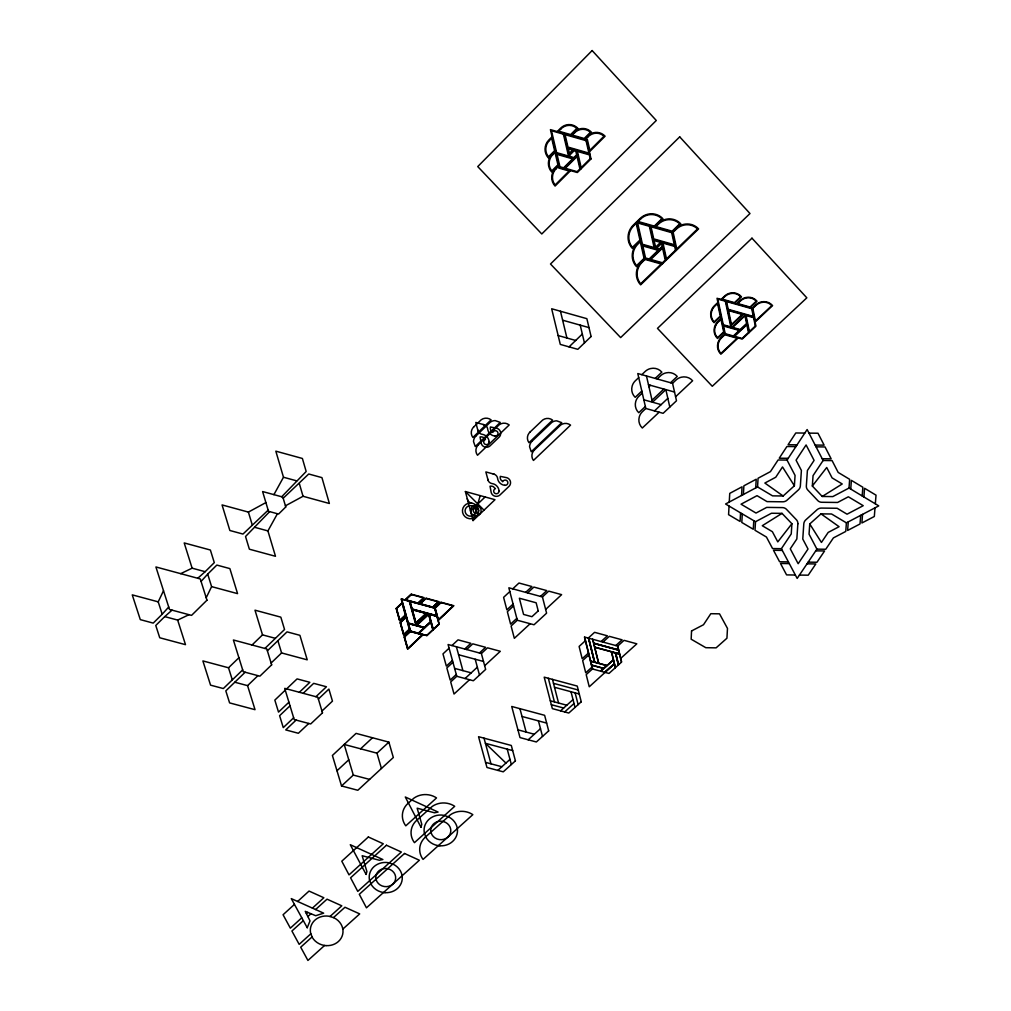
<?xml version="1.0" encoding="UTF-8"?>
<svg xmlns="http://www.w3.org/2000/svg" width="1011" height="1011" viewBox="0 0 1011 1011"><rect width="100%" height="100%" fill="white"/><g stroke="black" fill="none" stroke-linecap="round" stroke-linejoin="round"><path stroke-width="1.5" d="M729.045 506.043L728.577 514.662L740.077 521.461L740.57 512.868M729.26 502.025L729.74 493.381L742.036 486.809L741.543 495.478M742.289 513.879L741.809 522.472L753.283 529.259L753.776 520.69M743.388 494.493L743.881 485.811L756.215 479.227L755.71 487.921M755.508 521.714L755.002 530.282L766.452 537.056L772.568 548.569L781.389 548.682L791.247 533.922L791.904 523.736L782.021 513.373L771.481 513.247L755.508 521.714L725.582 503.996L757.555 486.936L758.073 478.241L770.445 471.619L778.091 459.967L787.038 460.081L807.132 429.536L823.118 460.498L813.046 475.65L812.338 486.013L822.221 496.464L832.811 496.591L849.013 488.048L849.657 479.328L838.17 472.428L832.078 460.599L823.118 460.498M757.555 486.936L772.543 495.858L783.133 495.984L794.381 485.798L795.063 475.435L787.038 460.081M846.409 522.851L831.56 513.992L821.008 513.866L809.748 523.963L809.053 534.149L816.913 549.137L825.747 549.264L833.405 537.903L845.765 531.432L846.409 522.851L878.749 505.879L849.013 488.048M848.267 521.878L847.622 530.459L860.02 523.963L860.69 515.357M850.731 489.084L851.388 480.364L862.851 487.251L862.181 495.946M862.547 514.384L861.89 522.99L874.325 516.482L875.008 507.851M863.899 496.982L864.569 488.288L876.019 495.163L875.324 503.832M473.047 520.577L494.998 499.687L465.389 491.536L473.047 520.577L480.2 495.617M158.209 601.848L132.251 594.86L140.302 619.629L153.23 623.105L162.19 614.233L158.209 601.848L163.504 590.74M206.193 597.766L211.602 586.62L207.697 574.109L216.834 565.073L229.876 568.599L237.572 593.634L211.602 586.62M273.905 494.644L283.484 477.243L275.826 451.159L302.39 458.463L306.169 471.505L281.69 496.767M269.659 511.617L245.534 536.512L249.376 549.2L275.498 556.29L267.915 530.914L277.418 513.74M816.913 549.137L797.173 578.431L781.389 548.682M812.338 486.013L826.72 467.499L832.091 477.9L842.226 483.978L822.221 496.464M791.904 523.736L777.788 541.883L772.379 531.698L762.281 525.72L782.021 513.373M162.19 614.233L168.711 607.017M201.075 581.413L207.697 574.109M552.094 136.725L548.809 140.036A12.701 12.22 -76.9 0 0 548.417 157.956L555.431 150.917M557.225 131.569L560.524 128.245A12.751 12.246 -76 0 1 577.9 128.372L570.823 135.474M558.767 165.033L551.753 172.047A12.65 12.195 -75.8 0 1 552.158 154.203M568.991 154.797L574.122 149.666M584.421 139.379L591.511 132.277A12.751 12.233 -74.4 0 0 574.134 132.163M563.822 168.673L577.483 155.037M570.583 170.606L555.077 186.075A12.587 12.17 -74.6 0 1 555.494 168.319M589.4 151.84L605.109 136.194A12.739 12.233 -72.7 0 0 587.732 136.068M205.157 571.695L214.294 562.647L210.376 550.022L184.204 542.932L192.115 568.169L205.157 571.695L197.752 578.267M268.155 510.163L242.981 534.061L229.863 530.497L222.054 504.919L248.39 512.097L265.893 502.581M164.73 616.609L155.77 625.468L159.738 637.764L185.506 644.664L177.658 620.084L164.73 616.609L172.047 610.139M283.194 498.221L308.721 473.995L321.94 477.622L329.371 503.491L303.035 496.275L285.431 505.816M640.772 240.277L632.38 248.441A16.58 16.012 -60.5 0 1 633.215 225.188L640.039 218.528A16.618 16.024 -60.7 0 1 662.925 218.717L654.471 226.944M657.896 223.621A16.618 15.999 -58.8 0 1 680.769 223.823L672.302 232.037L636.627 221.864L644.892 258.576L636.513 266.702A16.492 15.949 -58.1 0 1 637.372 243.588M649.327 259.84L663.001 246.608M242.678 669.889L223.33 688.554L210.566 685.155L202.882 660.916L228.511 667.778L238.899 657.731M252.042 645.005L262.519 634.87L275.396 638.333M569.054 346.874L582.323 334.047M264.895 648.455L284.546 629.499L280.831 617.152L254.987 610.176L262.519 634.87M245.167 672.227L225.819 690.879L229.598 702.898L255.037 709.684L247.569 685.635L234.792 682.223M267.384 650.806L287.036 631.862L299.913 635.325L307.23 659.829L281.589 652.942L277.886 640.696M247.569 685.635L257.957 675.651M271.112 663.014L281.589 652.942M470.507 510.921L485.128 496.97M285.254 690.172L274.84 700.105L278.518 712.098L288.919 702.215M286.618 688.87L297.082 678.899L309.846 682.311L299.37 692.282M290.018 705.817L279.617 715.687L283.27 727.617L293.658 717.785M303.186 693.306L313.675 683.348L326.439 686.76L315.925 696.705M638.712 377.596L635.388 380.743A11.639 11.311 -37.7 0 0 632.696 384.572L632.166 386.038A11.639 11.311 -37.7 0 0 635.199 397.323L641.808 391.067M641.795 374.677L645.119 371.517A11.677 11.336 -39.4 0 1 649.1 369.002L650.604 368.547A11.677 11.336 -39.4 0 1 661.839 372.124L655.179 378.417M717.911 302.428L714.499 305.663A11.968 11.475 -47.5 0 0 711.719 309.593L711.15 311.097A11.968 11.475 -47.5 0 0 714.082 322.686L720.881 316.253M721.083 299.42L724.495 296.172A12.006 11.487 -48.3 0 1 728.577 293.594L730.106 293.114A12.006 11.487 -48.3 0 1 741.467 296.779L734.618 303.249M402.239 602.644L396.148 608.42L399.636 620.83L405.727 615.067M405.082 599.953L411.186 594.152L424.127 597.665L417.998 603.453M402.151 602.96L396.35 608.47L399.724 620.501M411.237 594.342L405.411 599.864L417.947 603.264M296.109 720.085L285.721 729.904L298.371 733.278L308.785 723.459M318.377 699.031L328.891 689.085L332.455 701.128L321.966 711.036M642.276 393.077L638.965 396.211A11.601 11.273 -35.3 0 0 636.273 400.015L635.742 401.481A11.601 11.273 -35.3 0 0 638.762 412.703L645.372 406.485M648.948 386.771L650.49 385.317M657.188 378.986L660.512 375.839A11.69 11.311 -38.9 0 1 664.505 373.324L666.009 372.869A11.69 11.311 -38.9 0 1 677.231 376.433L670.558 382.727M721.323 318.326L717.924 321.536A11.917 11.424 -45.7 0 0 715.143 325.454L714.575 326.945A11.917 11.424 -45.7 0 0 717.494 338.47L724.28 332.076M728.185 311.83L729.765 310.339M736.64 303.831L740.065 300.596A12.018 11.475 -47.5 0 1 744.147 298.018L745.688 297.537A12.018 11.475 -47.5 0 1 757.024 301.19L750.162 307.66M406.245 616.937L400.166 622.688L403.629 635.034L409.708 629.31M412.374 611.137L413.79 609.797M419.944 603.984L426.061 598.183L438.989 601.697L432.847 607.485M406.157 617.253L400.356 622.738L403.718 634.706L409.506 629.259M426.111 598.373L420.273 603.896L432.796 607.295L438.648 601.785M652.032 400.204L663.848 389.058M731.13 325.618L743.275 314.156M415.824 623.534L426.693 613.285M675.588 396.742L692.611 380.755A11.69 11.285 -38.5 0 0 681.401 377.191L679.885 377.646A11.69 11.285 -38.5 0 0 675.891 380.149L672.555 383.295L676.498 400.773L663.128 413.322L645.827 408.482L642.528 411.603A11.563 11.222 -33.1 0 0 639.837 415.382L639.306 416.835A11.563 11.222 -33.1 0 0 642.314 428.007L659.134 412.21M755.091 322.041L772.581 305.6A12.018 11.45 -46.7 0 0 761.245 301.96L759.716 302.428A12.018 11.45 -46.7 0 0 755.621 305.006L752.197 308.241L717.014 298.27L724.723 334.135L721.323 337.333A11.879 11.386 -43.9 0 0 718.556 341.225L717.987 342.704A11.879 11.386 -43.9 0 0 720.894 354.179L738.182 337.927M410.226 631.155L401.19 598.891L434.793 608.003L439.216 624.141L426.933 635.679L410.226 631.155L404.147 636.879L407.61 649.163L423.078 634.63M434.793 608.003L440.922 602.227L453.838 605.728L438.193 620.425M440.973 602.404L434.983 608.053L438.294 620.109L453.497 605.804M417.012 625.228L428.449 614.461M418.478 633.05L424.039 627.818L408.469 623.597L410.504 630.889M424.607 627.288L430.459 621.765M654.483 410.908L667.829 398.347M733.468 336.6L747.192 323.697M418.579 633.417L430.85 621.879M426.832 635.3L432.683 629.815M438.837 624.04L433.251 629.272L429.119 614.296L436.727 616.356M449.086 648.203L442.982 653.89L446.344 666.11L452.435 660.448M451.917 645.561L458.034 639.849L470.861 643.325L464.731 649.024M509.822 591.549L503.592 597.362L506.865 609.835L513.082 604.06M512.729 588.844L518.972 583.018L531.912 586.544L525.657 592.37M452.941 662.281L446.849 667.942L450.198 680.112L456.277 674.476M466.652 649.542L472.782 643.843L485.596 647.305L479.454 652.992M513.575 605.93L507.358 611.706L510.606 624.128L516.823 618.366M527.59 592.901L533.859 587.075L546.787 590.601L540.506 596.414M336.992 770.748L348.77 759.804M360.598 748.81L372.49 737.765M456.782 676.296L448.075 644.512L481.375 653.51L485.646 669.408L473.338 680.757L456.782 676.296L450.704 681.932L454.027 694.039L469.521 679.733M481.375 653.51L487.517 647.824L500.319 651.286L484.661 665.743M517.303 620.236L508.836 587.783L542.439 596.945L546.597 613.171L534.023 624.773L517.303 620.236L511.098 625.986L514.334 638.333L530.156 623.724M542.439 596.945L548.72 591.132L561.636 594.645L545.637 609.431M341.541 785.964L357.818 790.273L393.33 757.517L388.894 742.137L356.062 733.379L332.404 755.457L341.541 785.964L353.307 775.083L369.596 779.405M353.307 775.083L344.208 744.45L376.977 753.17L388.894 742.137M465.06 678.533L477.344 667.172M294.416 904.403L283.067 914.753L290.359 928.161L301.695 917.862M297.626 901.471L309.037 891.07L323.849 897.743L312.424 908.118M585.369 640.734L579.101 646.446L582.184 658.73L588.453 653.043M588.288 638.067L594.582 632.33L607.396 635.818L601.09 641.543M588.907 654.875L582.652 660.562L585.723 672.783L591.978 667.134M603.011 642.073L609.317 636.336L622.119 639.824L615.8 645.536M306.384 913.603L307.723 912.377M303.249 920.743L291.914 931.017L299.168 944.35L310.794 933.835M307.862 916.56L310.958 913.742M315.584 909.546L327.021 899.171L341.806 905.818L330.028 916.459M592.433 668.966L584.446 637.031L617.721 646.067L621.639 662.028L608.988 673.44L592.433 668.966L586.19 674.615L589.249 686.785L614.22 664.088L615.118 667.69M617.721 646.067L624.04 640.342L636.829 643.817L620.729 658.351M600.673 671.013L603.529 668.435L591.675 665.225L592.585 668.827M603.82 668.17L606.688 665.579L590.677 661.245L591.587 664.859M600.711 671.203L613.348 659.791M601.052 671.127L613.247 660.107L614.132 663.721L604.805 672.138M528.172 739.787L540.481 728.678M560.574 710.834L573.01 699.599M604.856 672.328L614.322 663.772M312.045 936.97L300.709 947.193L307.925 960.45L324.607 945.449M333.491 917.596L344.966 907.246L359.701 913.893L342.817 929.084M497.816 770.382L509.986 759.4M564.681 711.946L574.021 703.517M180.691 573.654L192.115 568.169M177.658 620.084L188.994 614.701M804.794 433.074L795.796 432.973L788.074 444.739L797.06 444.84M808.977 433.125L817.987 433.226L824.129 445.156L815.144 445.055M795.897 446.609L786.924 446.508L779.241 458.21L788.201 458.324M816.067 446.837L825.052 446.95L831.156 458.83L822.196 458.716M782.312 550.414L773.491 550.287L779.595 561.762L788.39 561.876M815.763 550.843L824.597 550.957L816.964 562.255L808.155 562.141M789.3 563.595L780.505 563.481L786.583 574.893L795.354 575.019M807.018 563.822L815.814 563.948L808.231 575.183L799.448 575.069M489.071 441.58L489.097 441.858A2.692 2.654 -1.1 0 1 486.796 444.587A2.692 2.654 -1.1 0 1 483.801 442.616A2.692 2.654 -1.1 0 1 485.47 439.469L483.397 437.447A5.472 5.396 0.9 0 0 480.048 436.954L481.198 443.273A5.371 5.308 -1.1 0 0 483.915 446.66L484.421 446.887A5.371 5.308 -1.1 0 0 486.051 447.254L487.732 447.102A5.371 5.308 -1.1 0 0 490.158 445.75L499.068 437.194A5.384 5.32 -5.1 0 0 500.496 434.818L500.698 433.176A5.384 5.32 -5.1 0 0 500.369 431.533L500.142 431.027A5.384 5.32 -5.1 0 0 496.78 428.26L490.386 426.971A5.485 5.434 -5.9 0 0 490.803 430.294L492.812 432.405A2.692 2.667 -5.1 0 1 496.047 430.825A2.692 2.667 -5.1 0 1 497.968 433.833A2.692 2.667 -5.1 0 1 495.137 436.044L494.809 436.006M504.729 485.28L505.007 485.318A2.667 2.616 -4.2 0 0 507.825 483.144A2.667 2.616 -4.2 0 0 505.917 480.187A2.667 2.616 -4.2 0 0 502.707 481.741L500.736 479.656A5.447 5.333 -4.6 0 1 500.319 476.383L506.65 477.66A5.346 5.232 -4.2 0 1 509.986 480.389L510.214 480.895A5.346 5.232 -4.2 0 1 510.454 483.587L510.328 484.117A5.346 5.232 -4.2 0 1 508.912 486.443L500.066 494.872A5.333 5.219 -1.8 0 1 497.652 496.186L497.109 496.287A5.333 5.219 -1.8 0 1 494.366 495.971L493.861 495.744A5.333 5.219 -1.8 0 1 491.182 492.42L490.044 486.203A5.434 5.308 -0.6 0 1 493.355 486.695L495.428 488.679A2.667 2.603 -1.8 0 0 493.76 491.776A2.667 2.603 -1.8 0 0 496.73 493.709A2.667 2.603 -1.8 0 0 499.017 491.03L498.979 490.714M495.137 436.044L494.278 435.931A8.189 8.088 -5.9 0 1 491.144 434.654L489.286 432.91A8.189 8.088 -5.9 0 1 487.668 429.056A5.396 5.333 -0.1 0 0 486.556 426.452L483.144 424.481M505.007 485.318L504.173 485.204A8.126 7.962 -4.6 0 1 501.052 483.94L499.763 482.866A8.126 7.962 -4.6 0 1 497.614 478.43A5.358 5.245 -1.3 0 0 494.771 474.462L493.141 473.932M517.935 729.841L534.326 734.239M512.678 750.604L485.419 743.312L505.917 763.065M485.558 762.382L501.86 766.73M458.577 654.736L483.511 661.472M553.485 683.335L578.267 690.02M554.508 687.278L579.265 693.963M454.609 668.385L471.202 672.858M550.313 700.787L566.779 705.223M551.336 704.705L563.67 708.029M522.017 716.483L546.648 723.092M593.912 643.16L618.467 649.833L617.582 646.193M593.773 643.299L618.707 650.06M594 643.527L618.555 650.199L619.44 653.826L594.91 647.166M426.162 598.563L438.319 601.861L432.746 607.105L420.614 603.82M594.759 647.293L619.68 654.054M409.455 601.305L401.443 599.131L408.115 622.991L416.102 625.152M436.512 615.611L412.134 609.001L410.087 601.659M411.856 609.267L437.005 616.091M413.891 610.164L426.023 613.45L416.001 622.89L412.766 611.238M590.449 661.004L607.017 665.503M591.435 664.985L603.87 668.359M407.976 623.13L424.708 627.654M426.882 635.489L418.908 633.341L430.762 622.195L432.872 629.866M254.797 527.338L267.915 530.914M283.484 477.243L296.716 480.857M484.332 424.81L475.802 422.434L478.001 430.939L479.606 433.163A5.396 5.346 -0.4 0 0 482.209 434.313A8.164 8.05 0.9 0 1 486.076 436.019L487.782 437.889A8.164 8.05 0.9 0 1 489.008 441.011L489.097 441.858M494.328 474.26L485.849 471.922L488.212 480.718A5.358 5.257 -1.5 0 0 492.193 483.612A8.101 7.924 -0.6 0 1 496.654 485.836L497.715 487.125A8.101 7.924 -0.6 0 1 498.928 490.209L499.017 491.03M558.148 335.538L575.689 340.467M672.555 383.295L637.777 373.539L645.827 408.482M648.481 384.749L674.527 392.041M643.817 399.787L661.143 404.627M722.802 325.201L740.33 330.155M724.723 334.135L742.213 339.077L755.95 326.174L752.197 308.241M562.621 320.196L588.996 327.602M641.808 244.864L659.576 249.919M644.892 258.576L662.635 263.618M727.743 309.758L754.08 317.214M653.093 239.481L675.323 245.812M567.348 147.72L589.944 154.203M555.987 153.268L574.058 158.449M821.008 513.866L839.079 526.693L828.186 532.418L821.425 542.439L809.748 523.963M783.133 495.984L764.859 483.043L775.766 477.23L782.501 466.968L794.381 485.798M465.389 491.536L484.004 510.151M740.001 296.084L740.671 296.779L734.479 302.63L722.17 299.142L724.849 296.589A11.475 10.982 -48.3 0 1 728.754 294.125L730.207 293.67A11.475 10.982 -48.3 0 1 740.039 296.084M228.511 667.778L232.315 679.897M487.997 480.212L487.719 479.113M477.963 430.863L477.697 429.751M248.39 512.097L252.244 524.886M299.269 483.346L303.035 496.275M376.977 753.17L381.438 768.486M400.546 622.789L403.806 634.39L409.316 629.196L406.068 617.569M401.683 599.371L408.254 622.864M409.607 601.179L416.342 625.392L428.626 613.816L433.062 629.916M409.316 601.444L415.85 624.912M433.163 629.6L428.866 614.056L436.866 616.217L439.027 624.09M484.016 738.156L490.992 763.823M456.403 646.762L462.912 670.622M475.208 659.235L479.492 675.095M507.231 749.138L511.351 764.518M519.945 708.673L526.124 732.04M538.446 720.894L542.515 736.438M552.474 679.379L558.552 703.011M548.328 678.267L554.432 701.899M575.133 692.851L578.128 704.629M571.013 691.739L575.019 707.435M592.775 639.281L598.739 663.254M592.623 639.42L598.499 663.026M588.844 638.396L594.733 662.003M588.604 638.156L594.594 662.129M588.465 638.295L594.354 661.902M584.687 637.259L590.588 660.878M618.568 664.581L615.762 653.169L619.541 654.193L621.436 661.978M615.535 652.929L618.467 664.897M618.277 664.834L615.383 653.068L611.617 652.044L615.408 667.424M611.377 651.804L615.307 667.74M560.473 311.249L566.918 338.003M580.213 325.138L584.446 342.931M564.024 133.515L569.547 157.16M576.384 150.31L580.756 169.14M646.471 375.978L652.487 402.214L665.857 389.614L669.8 407.054M650.01 225.68L655.141 248.655L661.99 242.021L666.047 260.32M672.302 232.037L676.334 250.399M725.822 300.76L731.572 327.678L745.297 314.737L749.075 332.632M467.272 498.676L467.764 500.281A5.333 5.219 3.4 0 0 471.745 503.149M641.505 261.874A16.416 15.885 -55.6 0 0 640.633 284.849L698.601 228.903A16.631 15.961 -57.1 0 0 675.727 228.713M691.549 630.965L691.158 639.205L705.817 647.697L716.104 647.849L726.934 638.219L727.478 628.4L719.516 613.829L710.809 613.702L703.504 624.735L691.549 630.965M797.856 523.812L796.845 538.964L790.273 548.796L798.159 563.708L808.029 549.024L802.772 539.04L803.796 523.888A6.041 5.674 -28.7 0 1 806.058 519.629L816.837 509.936A6.066 5.687 -29.8 0 1 821.412 508.078L837.146 508.268L847.054 514.195L863.23 505.69L848.355 496.793L837.576 502.467L821.817 502.277A6.091 5.712 -31 0 1 817.507 500.306L808.042 490.297A6.091 5.737 -31.6 0 1 806.348 485.937L807.397 470.507L814.095 460.397L806.096 444.954L796.061 460.182L801.394 470.431L800.371 485.861A6.091 5.737 -31.1 0 1 798.096 490.183L787.316 499.927A6.066 5.725 -30 0 1 782.754 501.797L767.02 501.608L757.037 495.668L741.05 504.186L756.013 513.057L766.679 507.396L782.388 507.598A6.041 5.7 -28.6 0 1 786.697 509.569L796.162 519.502A6.028 5.674 -28.2 0 1 797.856 523.812M307.23 927.732L291.282 898.615L323.646 913.16L315.71 915.713L305.246 911.341L310.023 920.869L307.23 927.732M366.108 874.427L350.286 844.716L382.878 859.54L379.352 860.247L362.153 855.723L366.892 871.545L366.108 874.427M420.98 827.238L405.297 796.997L438.079 812.06L434.515 812.793L417.164 808.193L421.789 824.306L420.98 827.238M376.446 874.199L376.13 875.096A9.946 9.061 7.5 0 0 375.94 878.862L376.168 879.797A9.946 9.061 7.5 0 0 392.799 884.132A9.946 9.061 7.5 0 0 388.262 868.866L387.251 868.651A9.946 9.061 7.5 0 0 383.118 868.778L382.133 869.056A9.946 9.061 7.5 0 0 376.446 874.199M431.432 826.998L431.103 827.921A10.034 9.238 4.8 0 0 430.876 831.75L431.09 832.698A10.034 9.238 4.8 0 0 447.848 837.108A10.034 9.238 4.8 0 0 443.425 821.577L442.401 821.349A10.034 9.238 4.8 0 0 438.218 821.488L437.22 821.766A10.034 9.238 4.8 0 0 431.432 826.998M712.212 309.808L711.681 311.236A11.399 10.931 -47.5 0 0 713.488 321.182L714.12 321.89L720.274 316.077L717.57 303.502L714.891 306.042A11.437 10.957 -47.5 0 0 712.212 309.808M715.649 325.656L715.106 327.084A11.361 10.881 -45.7 0 0 716.9 336.979L717.545 337.687L723.674 331.899L720.982 319.388L718.303 321.915A11.386 10.919 -45.7 0 0 715.636 325.656M719.048 341.427L718.518 342.843A11.311 10.843 -43.9 0 0 720.3 352.687L720.931 353.395L737.095 338.205L724.849 334.755L721.715 337.712A11.348 10.881 -43.8 0 0 719.048 341.427M475.574 512.779L473.489 515.332A5.409 5.27 3.7 0 1 471.947 516.002L471.404 516.128A5.409 5.27 3.7 0 1 465.224 512.046A5.409 5.27 3.7 0 1 469.053 505.829L469.61 505.715A5.409 5.27 3.7 0 1 472.921 506.208L475.296 508.495A5.409 5.27 3.7 0 1 475.574 512.779M477.28 515.206L476.788 515.875A8.063 7.861 3.7 0 1 474.184 517.923L471.796 518.681A8.063 7.861 3.7 0 1 462.621 512.552A8.063 7.861 3.7 0 1 468.384 503.314L469.218 503.149A8.063 7.861 3.7 0 1 476.194 505.361L477.255 506.637A8.063 7.861 3.7 0 1 478.468 509.696L478.557 510.517A8.063 7.861 3.7 0 1 477.28 515.206M549.352 140.567L548.316 141.755A11.93 11.475 -76.9 0 0 548 156.237L548.48 156.819L554.597 150.677L551.677 138.242L549.352 140.567M552.701 154.734L551.665 155.921A11.867 11.45 -75.8 0 0 551.336 170.328L551.816 170.91L557.933 164.793L555.014 152.421L552.701 154.734M556.025 168.85L555.001 170.012A11.816 11.424 -74.6 0 0 554.66 184.368L555.14 184.95L569.117 170.998L558.691 168.016L558.337 166.537L556.025 168.85M473.704 426.958L472.971 427.754A8.075 7.987 1.3 0 0 472.883 437.472L491.093 419.868A8.088 8 -1.9 0 0 481.236 419.755L473.704 426.958M475.966 435.943L475.246 436.752A8.063 7.962 0.6 0 0 473.527 441.58L475.246 446.546L500.268 422.408L495.238 420.601A8.088 7.987 -5.6 0 0 490.297 422.194L475.966 435.943M478.329 444.802L477.609 445.598A8.05 7.936 0 0 0 477.508 455.253L509.19 424.961A8.088 7.987 -8.7 0 0 499.232 424.746L478.329 444.802M529.903 432.177L529.17 432.986A8.088 7.962 -16.7 0 0 528.98 442.692L552.587 420.121A8.113 7.987 -21.7 0 0 542.717 420.007L529.903 432.177M532.077 441.162L531.356 441.959A8.075 7.936 -15.6 0 0 529.587 446.786L531.255 451.753L561.75 422.661L556.745 420.841A8.126 7.974 -22.8 0 0 551.766 422.446L532.077 441.162M534.377 450.009L533.644 450.805A8.063 7.911 -14.7 0 0 533.442 460.447L570.558 425.113A8.126 7.974 -23.7 0 0 560.688 424.999L534.377 450.009M407.976 803.366L406.27 805.148A18.994 17.528 6.1 0 0 404.918 824.584L405.803 825.823L436.512 797.944L435.185 797.098A19.007 17.553 5.8 0 0 414.068 798.033L407.976 803.366M416.658 820.338L414.952 822.107A18.931 17.427 5.4 0 0 413.575 841.417L414.459 842.656L454.685 806.31L453.37 805.476A18.982 17.516 4.7 0 0 432.266 806.399L416.658 820.338M425.302 837.196L423.596 838.966A18.88 17.326 4.9 0 0 422.194 858.162L423.066 859.388L472.819 814.664L471.505 813.83A18.956 17.478 3.6 0 0 450.426 814.752L425.302 837.196M592.13 50.55L477.748 166.588L541.782 233.971L656.291 120.486L592.13 50.55M561.017 128.827L558.691 131.165L570.621 134.589L576.801 128.397L576.245 127.879A11.98 11.5 -76 0 0 562.204 127.79L561.017 128.827M574.627 132.732L572.302 135.082L584.219 138.494L590.399 132.315L589.855 131.796A11.968 11.487 -74.4 0 0 575.815 131.695L574.627 132.732M572.656 150.058L569.42 153.293L568.384 148.832L572.656 150.058M574.336 150.538L569.838 155.037L570.179 156.528L573.856 157.577L576.649 154.797L575.752 150.942L574.336 150.538M588.225 136.649L585.887 138.975L587.315 139.392L589.83 150.336L603.997 136.22L603.453 135.701A11.968 11.475 -72.7 0 0 589.413 135.6L588.225 136.649M572.592 158.841L563.62 167.801L559.942 166.752L557.036 154.38L572.592 158.841M577.054 156.541L565.288 168.281L577.142 171.68L579.922 168.9L577.054 156.541M590.197 158.676L581.186 167.649L577.42 151.423L589.312 154.835L590.197 158.676M591.031 158.917L577.344 172.54L559.31 167.384L550.414 129.61L586.683 140.023L591.031 158.917M285.759 506.966L278.581 514.056L268.496 511.301L262.607 491.548L282.853 497.083L285.759 506.966M206.964 600.205L191.547 615.383L169.494 609.456L155.909 566.956L200.304 578.962L206.964 600.205M679.708 136.851L550.502 264.01L620.64 337.586L749.985 213.536L679.708 136.851M636.184 223.33L633.745 225.718A15.822 15.279 -60.5 0 0 631.648 246.368L632.456 247.329L639.95 240.037L636.184 223.33M640.532 219.096L638.08 221.485L654.281 226.098L661.839 218.755L660.916 217.883A15.86 15.291 -60.7 0 0 640.532 219.096M640.329 241.743L637.89 244.106A15.746 15.216 -58.1 0 0 635.793 264.629L636.589 265.602L644.07 258.348L640.329 241.743M658.376 224.189L655.924 226.565L672.113 231.178L679.683 223.848L678.76 222.976A15.86 15.266 -58.8 0 0 658.376 224.189M660.537 242.4L655.583 247.202L654.104 240.567L660.537 242.4M645.081 259.423L642.023 262.392A15.67 15.152 -55.6 0 0 639.912 282.789L640.709 283.75L661.181 263.997L645.081 259.423M661.548 243.474L656.594 248.276L659.387 249.072L662.18 246.368L661.548 243.474M676.207 229.27L673.124 232.265L676.776 248.933L697.514 228.928L696.592 228.069A15.873 15.228 -57.1 0 0 676.22 229.27M658.123 250.298L649.138 258.993L645.524 257.969L642.819 245.938L658.123 250.298M662.559 248.061L650.781 259.461L662.445 262.772L665.225 260.092L662.559 248.061M675.512 250.159L666.489 258.867L663.001 243.095L674.691 246.431L675.512 250.159M591.094 336.511L577.812 349.326L560.296 344.41L551.665 308.759L586.873 318.68L591.094 336.511M271.668 664.834L259.878 676.169L243.247 671.721L233.389 639.988L266.828 648.974L271.668 664.834M751.969 238.179L657.479 328.373L712.275 386.278L806.829 297.828L751.969 238.179M402.062 603.276L396.539 608.521L399.813 620.185L405.335 614.966L402.062 603.276M411.287 594.531L405.752 599.788L417.897 603.074L423.445 597.83L411.287 594.531M729.904 310.958L728.792 312.007L731.471 324.544L742.188 314.434L729.904 310.958M740.431 301L737.727 303.553L750.036 307.041L756.241 301.19L755.571 300.494A11.45 10.919 -47.5 0 0 745.789 298.081L744.323 298.536A11.475 10.957 -47.5 0 0 740.431 301M413.84 609.974L412.564 611.187L415.913 623.218L426.351 613.374L413.84 609.974M322.496 712.831L310.68 723.964L294.201 719.579L284.71 688.365L317.833 697.224L322.496 712.831M744.955 315.811L732.646 327.4L740.191 329.535L746.586 323.52L744.955 315.811M755.975 305.41L752.803 308.406L755.432 320.967L771.785 305.6L771.128 304.905A11.45 10.906 -46.7 0 0 761.346 302.504L759.893 302.946A11.487 10.931 -46.7 0 0 755.988 305.41M410.276 631.344L404.349 636.93L407.698 648.847L422.737 634.718L410.276 631.344M428.538 614.132L416.684 625.303L424.658 627.465L430.661 621.828L428.538 614.132M410.327 631.534L404.539 636.981L407.787 648.531L422.408 634.794L410.327 631.534M441.023 602.594L435.172 608.116L438.382 619.781L453.168 605.892L441.023 602.594M739.243 330.433L733.341 335.981L725.19 333.681L723.547 325.997L739.243 330.433M424.367 627.73L418.529 633.227L410.365 631.028L408.217 623.37L424.367 627.73M746.851 324.758L734.555 336.322L742.087 338.458L748.469 332.455L746.851 324.758M755.343 325.997L749.416 331.57L746.042 315.533L753.599 317.669L755.343 325.997M538.218 610.897L531.938 616.697L523.572 614.435L519.363 598.221L536.146 602.783L538.218 610.897M368.345 836.982L341.794 861.195L349.022 874.881L383.27 843.781L368.345 836.982M386.455 845.247L350.577 877.801L357.768 891.399L401.342 852.02L386.455 845.247M404.526 853.474L359.297 894.305L366.45 907.827L419.363 860.247L404.526 853.474M515.42 760.853L503.251 771.835L486.961 767.488L478.544 736.703L511.301 745.461L515.42 760.853M548.682 730.877L536.361 741.973L519.995 737.588L511.718 706.462L544.626 715.308L548.682 730.877M581.249 701.811L568.789 713.046L552.347 708.623L544.196 677.155L577.256 686.077L581.249 701.811M473.06 506.233L472.605 506.549A5.308 5.181 2.7 0 0 470.595 510.82L470.76 511.895A5.308 5.181 2.7 0 0 473.439 515.193L474.475 515.597A5.308 5.181 2.7 0 0 476.674 515.736L477.217 515.635A5.308 5.181 2.7 0 0 477.331 505.626L476.269 505.437A5.308 5.181 2.7 0 0 473.06 506.233M439.836 845.803L438.092 845.613A16.719 15.405 4.8 0 1 425.871 837.209L424.266 832.609A16.719 15.405 4.8 0 1 443.475 815.258L448.454 816.837A16.719 15.405 4.8 0 1 457.313 828.338L457.477 829.955A16.719 15.405 4.8 0 1 439.836 845.803M384.951 892.662L383.232 892.473A16.568 15.114 7.5 0 1 371.05 884.208L369.419 879.696A16.568 15.114 7.5 0 1 388.249 862.674L393.203 864.228A16.568 15.114 7.5 0 1 402.075 875.526L402.264 877.106A16.568 15.114 7.5 0 1 384.951 892.662M326.047 945.614L324.341 945.424A16.391 14.773 9.8 0 1 312.222 937.323L310.567 932.888A16.391 14.773 9.8 0 1 328.992 916.231L333.883 917.761A16.391 14.773 9.8 0 1 342.78 928.844L342.982 930.398A16.391 14.773 9.8 0 1 326.047 945.614M434.642 608.142L409.847 601.419L411.995 609.14L436.765 615.851L434.642 608.142M730.827 326.894L723.282 324.758L717.759 299.066L725.342 301.215L730.827 326.894M654.13 247.581L642.44 244.245L637.638 222.951L649.378 226.3L654.13 247.581M751.716 308.684L726.555 301.556L728.211 309.315L753.334 316.43L751.716 308.684M671.658 232.644L651.021 226.767L653.725 238.874L674.324 244.738L671.658 232.644M563.392 134.16L551.463 130.722L556.619 152.636L568.511 156.048L563.392 134.16M586.051 140.655L565.073 134.64L567.98 147.088L588.907 153.091L586.051 140.655M478.532 510.239L478.481 509.974A2.654 2.591 2.7 0 0 474.184 508.634A2.654 2.591 2.7 0 0 474.841 512.981A2.654 2.591 2.7 0 0 478.557 510.517L478.532 510.239"/></g></svg>
